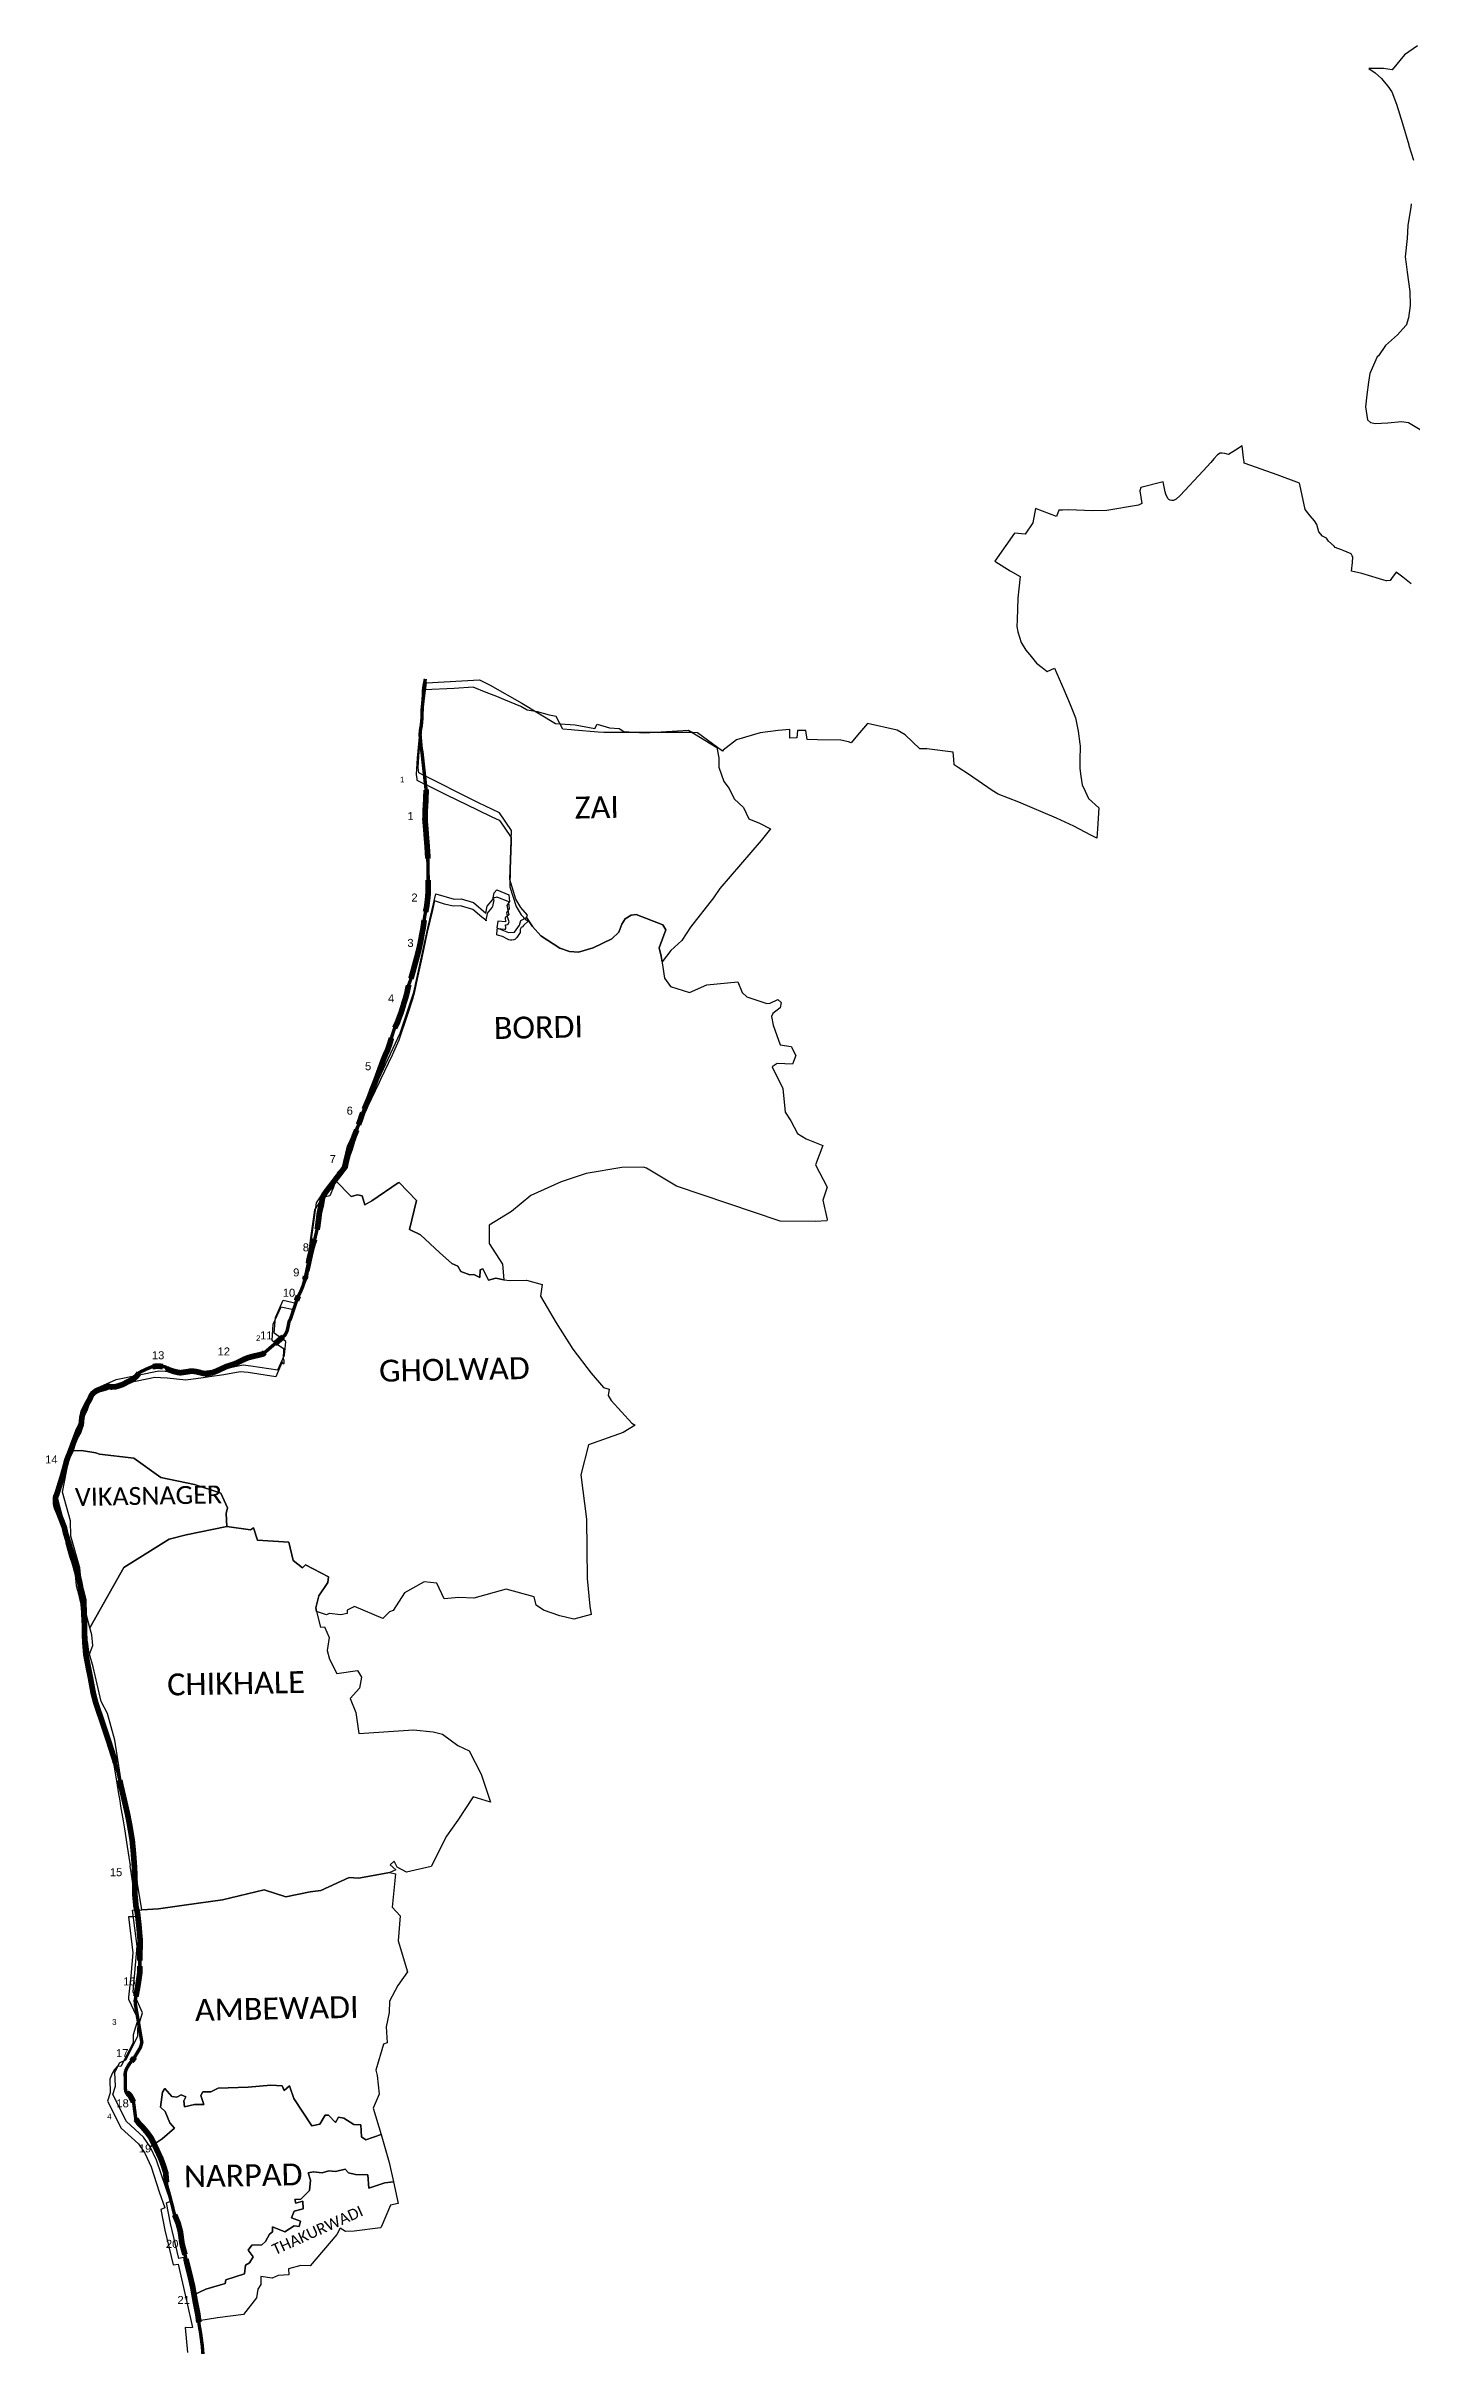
# Model space of a CAD drawing. Header units: metres. Extents: x 0 to 561379, y 0 to 4092696.
# Drawn here: x 260190 to 272141, y 2213473 to 2233589 of the extents above; entities that cross this region are included whole.
import ezdxf

# ---------------------------------------------------------------- set-up
doc = ezdxf.new("R2010")
doc.units = ezdxf.units.M
for name, color, linetype in [('COASTLINE', 5, 'Continuous'), ('DISTRICT BOUNDRY', 86, 'Continuous'), ('NATURALLY PROTECTED', 3, 'Continuous'), ('UNPROTECTED DUE TO CREEK', 150, 'Continuous'), ('VILLAGE BOUNDRY', 32, 'Continuous'), ('VILLAGE NAME', 250, 'Continuous')]:
    doc.layers.add(name, color=color, linetype=linetype)
doc.styles.get("Standard").update_dxf_attribs({"font": 'arial.ttf'})

msp = doc.modelspace()

# ---------------------------------------------------------------- linework, layer by layer
at = {"layer": 'COASTLINE', "const_width": 30, "flags": 128}
msp.add_lwpolyline([(263511, 2228051), (263506, 2228021), (263499, 2227989), (263496, 2227965), (263493, 2227931), (263493, 2227909), (263492, 2227881), (263489, 2227847), (263487, 2227826), (263484, 2227802), (263483, 2227773), (263482, 2227736), (263481, 2227699), (263477, 2227658), (263474, 2227634), (263470, 2227615), (263467, 2227594), (263465, 2227562), (263470, 2227500), (263473, 2227465), (263475, 2227447), (263479, 2227421), (263481, 2227416), (263519, 2227067), (263515, 2227018), (263514, 2226966), (263510, 2226905), (263508, 2226818), (263515, 2226739), (263520, 2226671), (263526, 2226598), (263531, 2226523), (263534, 2226429), (263535, 2226356), (263537, 2226239), (263534, 2226151), (263523, 2226059), (263505, 2225971), (263491, 2225867), (263481, 2225818), (263470, 2225755), (263457, 2225695), (263445, 2225646), (263429, 2225588), (263407, 2225506), (263380, 2225413), (263365, 2225372), (263358, 2225342), (263352, 2225312), (263346, 2225288), (263339, 2225261), (263324, 2225217), (263316, 2225185), (263310, 2225167), (263298, 2225130), (263286, 2225098), (263270, 2225055), (263264, 2225038), (263241, 2224993), (263229, 2224958), (263214, 2224909), (263200, 2224860), (263182, 2224807), (263162, 2224765), (263139, 2224707), (263114, 2224639), (263091, 2224575), (263068, 2224513), (263046, 2224460), (263021, 2224390), (262991, 2224320), (262972, 2224276), (262955, 2224234), (262943, 2224197), (262926, 2224151), (262911, 2224106), (262888, 2224049), (262873, 2224006), (262853, 2223938), (262831, 2223879), (262818, 2223825), (262809, 2223782), (262641, 2223563), (262624, 2223538), (262613, 2223517), (262611, 2223511), (262610, 2223504), (262599, 2223441), (262589, 2223403), (262583, 2223375), (262580, 2223351), (262577, 2223324), (262567, 2223249), (262563, 2223234), (262543, 2223148), (262539, 2223136), (262526, 2223100), (262523, 2223085), (262518, 2223071), (262510, 2223038), (262502, 2223006), (262494, 2222973), (262486, 2222931), (262477, 2222892), (262457, 2222798), (262439, 2222737), (262421, 2222694), (262394, 2222639), (262385, 2222617), (262373, 2222577), (262354, 2222522), (262344, 2222490), (262335, 2222464), (262329, 2222448), (262319, 2222431), (262317, 2222423), (262309, 2222381), (262301, 2222347), (262285, 2222314), (262282, 2222309), (262091, 2222145), (262050, 2222134), (262013, 2222126), (261963, 2222113), (261928, 2222099), (261858, 2222065), (261840, 2222057), (261813, 2222048), (261768, 2222034), (261723, 2222013), (261682, 2221994), (261646, 2221981), (261592, 2221971), (261569, 2221974), (261544, 2221980), (261518, 2221987), (261498, 2221991), (261472, 2221994), (261453, 2221993), (261424, 2221988), (261401, 2221985), (261368, 2221980), (261348, 2221982), (261304, 2221993), (261265, 2222006), (261245, 2222017), (261242, 2222021), (261241, 2222026), (261236, 2222030), (261230, 2222032), (261195, 2222036), (261164, 2222037), (261124, 2222035), (261069, 2222012), (261040, 2221998), (261028, 2221994), (261020, 2221989), (261006, 2221980), (261005, 2221978), (260981, 2221947), (260946, 2221920), (260898, 2221897), (260864, 2221878), (260818, 2221863), (260797, 2221857), (260794, 2221857), (260782, 2221856), (260770, 2221856), (260762, 2221855), (260755, 2221856), (260747, 2221859), (260738, 2221859), (260730, 2221855), (260713, 2221848), (260692, 2221842), (260657, 2221833), (260640, 2221826), (260619, 2221814), (260600, 2221799), (260588, 2221783), (260572, 2221747), (260551, 2221711), (260515, 2221637), (260504, 2221589), (260498, 2221525), (260477, 2221463), (260453, 2221422), (260427, 2221359), (260411, 2221304), (260385, 2221251), (260371, 2221212), (260355, 2221151), (260331, 2221066), (260285, 2220918), (260275, 2220896), (260272, 2220866), (260272, 2220842), (260277, 2220816), (260283, 2220795), (260299, 2220759), (260350, 2220628), (260362, 2220574), (260384, 2220505), (260408, 2220426), (260437, 2220330), (260461, 2220246), (260484, 2220151), (260494, 2220096), (260508, 2220023), (260514, 2219973), (260525, 2219842), (260528, 2219749), (260528, 2219693), (260529, 2219631), (260539, 2219513), (260562, 2219394), (260580, 2219305), (260604, 2219174), (260627, 2219087), (260678, 2218938), (260707, 2218850), (260746, 2218733), (260792, 2218589), (260823, 2218473), (260848, 2218358), (260876, 2218239), (260905, 2218112), (260922, 2218024), (260945, 2217887), (260955, 2217783), (260965, 2217649), (260969, 2217533), (260968, 2217413), (260978, 2217309), (260991, 2217253), (261003, 2217145), (261015, 2217006), (261011, 2216875), (261012, 2216737), (260995, 2216619), (260970, 2216485), (260973, 2216450), (261029, 2216123), (261024, 2216101), (261016, 2216075), (260996, 2216042), (260963, 2215987), (260927, 2215941), (260919, 2215931), (260905, 2215908), (260892, 2215884), (260887, 2215868), (260883, 2215848), (260884, 2215796), (260884, 2215724), (260888, 2215693), (260892, 2215684), (260895, 2215677), (260901, 2215675), (260909, 2215672), (260916, 2215667), (260929, 2215651), (260950, 2215611), (260957, 2215593), (260976, 2215449), (260988, 2215434), (261002, 2215414), (261029, 2215387), (261072, 2215337), (261108, 2215288), (261144, 2215216), (261197, 2215101), (261220, 2215038), (261238, 2214980), (261246, 2214885), (261247, 2214875), (261250, 2214859), (261261, 2214823), (261273, 2214779), (261285, 2214732), (261296, 2214692), (261308, 2214640), (261316, 2214613), (261347, 2214538), (261367, 2214463), (261380, 2214365), (261390, 2214323), (261407, 2214263), (261411, 2214244), (261415, 2214225), (261472, 2213994), (261496, 2213857), (261519, 2213742), (261531, 2213647), (261544, 2213573), (261559, 2213460), (261566, 2213363)], dxfattribs=at)
at = {"layer": 'DISTRICT BOUNDRY'}
for points in [[(272197, 2233589, 0), (272085, 2233512, 0), (271975, 2233380, 0), (271901, 2233393, 0), (271771, 2233393, 0), (271827, 2233353, 0), (271881, 2233303, 0), (271905, 2233275, 0), (271938, 2233236, 0), (271974, 2233187, 0), (272014, 2233079, 0), (272067, 2232912, 0), (272121, 2232725, 0), (272123, 2232719, 0), (272161, 2232590, 0)], [(272142, 2232208, 0), (272138, 2232177, 0), (272116, 2232038, 0), (272114, 2232019, 0), (272106, 2231905, 0), (272090, 2231745, 0), (272098, 2231681, 0), (272106, 2231611, 0), (272119, 2231524, 0), (272131, 2231442, 0), (272132, 2231317, 0), (272118, 2231210, 0), (272097, 2231143, 0), (272096, 2231142, 0), (272021, 2231061, 0), (271917, 2230968, 0), (271856, 2230879, 0), (271843, 2230869, 0), (271779, 2230724, 0), (271769, 2230647, 0), (271755, 2230537, 0), (271742, 2230431, 0), (271760, 2230319, 0), (271785, 2230295, 0), (271786, 2230294, 0), (271788, 2230294, 0), (271827, 2230286, 0), (271937, 2230292, 0), (272058, 2230302, 0), (272118, 2230294, 0), (272222, 2230232, 0)], [(272141, 2228882, 0), (272068, 2228940, 0), (272011, 2228985, 0), (271970, 2228930, 0), (271957, 2228912, 0), (271929, 2228908, 0), (271922, 2228910, 0), (271711, 2228973, 0), (271621, 2228993, 0), (271627, 2229070, 0), (271631, 2229119, 0), (271625, 2229129, 0), (271617, 2229144, 0), (271547, 2229175, 0), (271533, 2229181, 0), (271478, 2229202, 0), (271467, 2229213, 0), (271419, 2229257, 0), (271400, 2229281, 0), (271365, 2229300, 0), (271335, 2229339, 0), (271317, 2229403, 0), (271295, 2229434, 0), (271258, 2229479, 0), (271214, 2229533, 0), (271166, 2229753, 0), (271164, 2229763, 0), (270969, 2229838, 0), (270690, 2229935, 0), (270681, 2229938, 0), (270680, 2229951, 0), (270675, 2229985, 0), (270662, 2230089, 0), (270605, 2230051, 0), (270542, 2230015, 0), (270512, 2230023, 0), (270488, 2230025, 0), (270470, 2230025, 0), (270447, 2230011, 0), (270415, 2229976, 0), (270387, 2229945, 0), (270321, 2229873, 0), (270120, 2229656, 0), (270084, 2229625, 0), (270061, 2229613, 0), (270049, 2229611, 0), (270048, 2229611, 0), (270031, 2229614, 0), (270021, 2229620, 0), (270012, 2229630, 0), (269993, 2229667, 0), (269989, 2229688, 0), (269970, 2229775, 0), (269776, 2229725, 0), (269766, 2229696, 0), (269783, 2229585, 0), (269754, 2229570, 0), (269477, 2229524, 0), (269351, 2229522, 0), (269143, 2229529, 0), (269088, 2229528, 0), (269058, 2229528, 0), (269037, 2229472, 0), (268853, 2229543, 0), (268829, 2229418, 0), (268762, 2229318, 0), (268668, 2229325, 0), (268497, 2229082, 0), (268506, 2229076, 0), (268632, 2228996, 0), (268720, 2228948, 0), (268708, 2228839, 0), (268699, 2228757, 0), (268692, 2228567, 0), (268689, 2228510, 0), (268697, 2228462, 0), (268714, 2228415, 0), (268729, 2228370, 0), (268767, 2228303, 0), (268804, 2228262, 0), (268863, 2228188, 0), (268912, 2228151, 0), (268955, 2228115, 0), (269020, 2228144, 0), (269102, 2227959, 0), (269156, 2227827, 0), (269204, 2227710, 0), (269226, 2227595, 0), (269241, 2227484, 0), (269243, 2227465, 0), (269242, 2227336, 0), (269242, 2227267, 0), (269249, 2227199, 0), (269263, 2227124, 0), (269288, 2227070, 0), (269317, 2227004, 0), (269408, 2226923, 0), (269395, 2226738, 0), (269389, 2226658, 0), (269338, 2226685, 0), (269190, 2226761, 0), (269037, 2226833, 0), (268707, 2226971, 0), (268527, 2227043, 0), (268474, 2227074, 0), (268267, 2227217, 0), (268177, 2227276, 0), (268142, 2227299, 0), (268137, 2227346, 0), (268131, 2227411, 0), (267902, 2227438, 0), (267840, 2227439, 0), (267712, 2227563, 0), (267641, 2227603, 0), (267383, 2227660, 0), (267295, 2227558, 0), (267295, 2227558, 0), (267240, 2227493, 0), (267216, 2227499, 0), (267150, 2227515, 0), (266943, 2227517, 0), (266853, 2227521, 0), (266843, 2227599, 0), (266769, 2227600, 0), (266764, 2227536, 0), (266703, 2227533, 0), (266702, 2227608, 0), (266600, 2227600, 0), (266443, 2227579, 0), (266235, 2227517, 0), (266119, 2227428, 0), (266113, 2227420, 0), (265893, 2227578, 0), (265852, 2227582, 0), (265430, 2227582, 0), (265076, 2227581, 0), (265074, 2227581, 0), (265024, 2227585, 0), (264817, 2227602, 0), (264788, 2227605, 0), (264716, 2227610, 0), (264657, 2227723, 0), (264599, 2227733, 0), (264494, 2227764, 0), (264402, 2227777, 0), (264346, 2227809, 0), (264199, 2227871, 0), (264138, 2227896, 0), (264045, 2227933, 0), (263929, 2227978, 0), (263763, 2227968, 0), (263503, 2227955, 0), (263474, 2227731, 0), (263439, 2227358, 0), (263431, 2227215, 0), (263436, 2227176, 0), (263437, 2227166, 0), (263581, 2227094, 0), (263695, 2227038, 0), (263968, 2226904, 0), (264094, 2226845, 0), (264157, 2226816, 0), (264168, 2226801, 0), (264250, 2226681, 0), (264263, 2226662, 0), (264262, 2226631, 0), (264253, 2226383, 0), (264250, 2226232, 0), (264306, 2226060, 0), (264350, 2225988, 0), (264390, 2225944, 0), (264404, 2225936, 0), (264408, 2225928, 0), (264377, 2225898, 0), (264371, 2225893, 0), (264361, 2225883, 0), (264350, 2225875, 0), (264342, 2225857, 0), (264340, 2225833, 0), (264313, 2225789, 0), (264307, 2225782, 0), (264301, 2225777, 0), (264296, 2225772, 0), (264287, 2225769, 0), (264269, 2225765, 0), (264258, 2225766, 0), (264241, 2225769, 0), (264229, 2225774, 0), (264187, 2225796, 0), (264144, 2225809, 0), (264137, 2225811, 0), (264138, 2225820, 0), (264139, 2225846, 0), (264139, 2225862, 0), (264146, 2225868, 0), (264205, 2225861, 0), (264214, 2225862, 0), (264215, 2225868, 0), (264216, 2225880, 0), (264213, 2225893, 0), (264213, 2225898, 0), (264223, 2225899, 0), (264229, 2225901, 0), (264235, 2225906, 0), (264244, 2225925, 0), (264229, 2225968, 0), (264229, 2225981, 0), (264228, 2225986, 0), (264228, 2225992, 0), (264226, 2226004, 0), (264234, 2226019, 0), (264239, 2226027, 0), (264248, 2226040, 0), (264243, 2226092, 0), (264243, 2226099, 0), (264237, 2226103, 0), (264147, 2226138, 0), (264135, 2226142, 0), (264127, 2226139, 0), (264114, 2226134, 0), (264103, 2226128, 0), (264111, 2226118, 0), (264100, 2226059, 0), (264095, 2226053, 0), (264051, 2226000, 0), (264049, 2225981, 0), (264042, 2225943, 0), (264046, 2225937, 0), (264042, 2225935, 0), (264040, 2225939, 0), (264005, 2225967, 0), (263928, 2226034, 0), (263819, 2226065, 0), (263756, 2226063, 0), (263679, 2226080, 0), (263592, 2226108, 0), (263573, 2226027, 0), (263528, 2225834, 0), (263480, 2225609, 0), (263440, 2225427, 0), (263412, 2225302, 0), (263400, 2225249, 0), (263356, 2225116, 0), (263280, 2224889, 0), (263220, 2224760, 0), (263118, 2224545, 0), (263106, 2224521, 0), (263006, 2224308, 0), (262945, 2224171, 0), (262816, 2223901, 0), (262767, 2223706, 0), (262730, 2223673, 0), (262706, 2223604, 0), (262676, 2223527, 0), (262611, 2223512, 0), (262602, 2223498, 0), (262540, 2223406, 0), (262510, 2223181, 0), (262487, 2223021, 0), (262499, 2222945, 0), (262505, 2222942, 0), (262482, 2222847, 0), (262478, 2222822, 0), (262452, 2222755, 0), (262360, 2222530, 0), (262246, 2222553, 0), (262177, 2222402, 0), (262166, 2222266, 0), (262175, 2222260, 0), (262205, 2222237, 0), (262270, 2222193, 0), (262266, 2222100, 0), (262273, 2222089, 0), (262273, 2222073, 0), (262271, 2222065, 0), (262267, 2222056, 0), (262259, 2222075, 0), (262201, 2221944, 0), (261959, 2221981, 0), (261890, 2221987, 0), (261746, 2221961, 0), (261622, 2221945, 0), (261565, 2221935, 0), (261415, 2221915, 0), (261250, 2221933, 0), (261192, 2221936, 0), (261142, 2221937, 0), (260819, 2221871, 0), (260762, 2221861, 0), (260572, 2221776, 0), (260506, 2221591, 0), (260454, 2221486, 0), (260360, 2221238, 0), (260341, 2221138, 0), (260322, 2221044, 0), (260300, 2220930, 0), (260290, 2220876, 0), (260317, 2220779, 0), (260349, 2220658, 0), (260358, 2220630, 0), (260360, 2220625, 0), (260363, 2220493, 0), (260381, 2220427, 0), (260400, 2220365, 0), (260415, 2220316, 0), (260427, 2220275, 0), (260445, 2220213, 0), (260453, 2220118, 0), (260465, 2220074, 0), (260483, 2220005, 0), (260500, 2219937, 0), (260501, 2219888, 0), (260503, 2219799, 0), (260525, 2219718, 0), (260551, 2219627, 0), (260558, 2219560, 0), (260562, 2219535, 0), (260531, 2219461, 0), (260548, 2219405, 0), (260562, 2219356, 0), (260564, 2219348, 0), (260563, 2219348, 0), (260592, 2219231, 0), (260623, 2219101, 0), (260636, 2219043, 0), (260663, 2218991, 0), (260691, 2218940, 0), (260716, 2218857, 0), (260736, 2218788, 0), (260759, 2218710, 0), (260756, 2218707, 0), (260776, 2218593, 0), (260787, 2218531, 0), (260798, 2218459, 0), (260810, 2218391, 0), (260821, 2218313, 0), (260835, 2218234, 0), (260842, 2218188, 0), (260865, 2218059, 0), (260876, 2217990, 0), (260883, 2217950, 0), (260896, 2217872, 0), (260916, 2217741, 0), (260928, 2217669, 0), (260925, 2217663, 0), (260930, 2217629, 0), (260951, 2217494, 0), (260972, 2217361, 0), (260989, 2217257, 0), (260994, 2217223, 0), (260976, 2217222, 0), (260958, 2217220, 0), (260937, 2217219, 0), (260922, 2217218, 0), (260913, 2217218, 0), (260951, 2216905, 0), (260932, 2216700, 0), (260913, 2216515, 0), (260912, 2216505, 0), (260913, 2216499, 0), (260978, 2216355, 0), (260985, 2216338, 0), (260994, 2216320, 0), (260953, 2216187, 0), (260952, 2216117, 0), (260845, 2215909, 0), (260817, 2215914, 0), (260789, 2215883, 0), (260768, 2215848, 0), (260748, 2215799, 0), (260751, 2215680, 0), (260728, 2215606, 0), (260847, 2215371, 0), (260999, 2215233, 0), (261054, 2215150, 0), (261057, 2215145, 0), (261110, 2215033, 0), (261182, 2214814, 0), (261230, 2214673, 0), (261194, 2214660, 0), (261229, 2214478, 0), (261302, 2214173, 0), (261346, 2214180, 0), (261422, 2213847, 0), (261474, 2213625, 0), (261458, 2213623, 0), (261408, 2213625, 0), (261428, 2213407, 0)]]:
    msp.add_polyline3d(points, dxfattribs=at)
at = {"layer": 'NATURALLY PROTECTED', "const_width": 50, "flags": 128}
for points in [[(263517, 2227082), (263519, 2227067), (263515, 2227018), (263514, 2226966), (263510, 2226905), (263508, 2226818), (263515, 2226739), (263520, 2226671), (263526, 2226598), (263531, 2226523), (263533, 2226478)], [(263536, 2226291), (263537, 2226239), (263534, 2226151), (263523, 2226059), (263513, 2226012)], [(263501, 2225941), (263491, 2225867), (263481, 2225818), (263470, 2225755), (263457, 2225695), (263445, 2225646), (263429, 2225588), (263407, 2225506), (263385, 2225428)], [(263365, 2225373), (263365, 2225372), (263358, 2225342), (263352, 2225312), (263346, 2225288), (263339, 2225261), (263324, 2225217), (263316, 2225185), (263310, 2225167), (263298, 2225130), (263286, 2225098), (263270, 2225055), (263264, 2225038), (263242, 2224996)], [(263214, 2224909), (263200, 2224860), (263182, 2224807), (263162, 2224765), (263139, 2224707), (263114, 2224639), (263091, 2224575), (263068, 2224513), (263046, 2224460), (263021, 2224390), (262991, 2224320), (262976, 2224284)], [(262963, 2224254), (262955, 2224234), (262943, 2224197), (262926, 2224151), (262926, 2224151)], [(262721, 2223667), (262725, 2223673), (262758, 2223715), (262809, 2223782), (262818, 2223825), (262831, 2223879), (262853, 2223938), (262873, 2224006), (262888, 2224049), (262911, 2224106)], [(262563, 2223234), (262567, 2223249), (262577, 2223324), (262580, 2223351), (262583, 2223375), (262589, 2223403), (262599, 2223441), (262610, 2223504), (262611, 2223511), (262613, 2223517), (262624, 2223538), (262641, 2223563), (262721, 2223667)], [(262543, 2223148), (262539, 2223136), (262526, 2223100), (262523, 2223085), (262518, 2223071), (262510, 2223038), (262502, 2223006), (262494, 2222973), (262486, 2222931), (262485, 2222929)], [(262463, 2222824), (262457, 2222798), (262457, 2222797)], [(262400, 2222652), (262394, 2222639), (262385, 2222617), (262383, 2222611)], [(262266, 2222295), (262194, 2222233)], [(261215, 2222033), (261195, 2222036), (261164, 2222037), (261124, 2222035)], [(262106, 2222158), (262091, 2222145), (262050, 2222134), (262013, 2222126), (261963, 2222113), (261928, 2222099), (261858, 2222065), (261840, 2222057), (261813, 2222048), (261768, 2222034), (261723, 2222013), (261682, 2221994), (261646, 2221981), (261592, 2221971), (261569, 2221974), (261544, 2221980), (261518, 2221987), (261498, 2221991), (261472, 2221994), (261453, 2221993), (261424, 2221988), (261401, 2221985), (261368, 2221980), (261348, 2221982), (261304, 2221993), (261265, 2222006), (261245, 2222017)], [(261004, 2221976), (260981, 2221947), (260946, 2221920), (260898, 2221897), (260864, 2221878), (260818, 2221863), (260797, 2221857), (260794, 2221857), (260782, 2221856), (260770, 2221856), (260762, 2221855), (260755, 2221856), (260747, 2221859), (260738, 2221859), (260730, 2221855), (260713, 2221848), (260692, 2221842), (260657, 2221833), (260640, 2221826), (260619, 2221814), (260600, 2221799), (260588, 2221783), (260572, 2221747), (260551, 2221711), (260515, 2221637), (260504, 2221589), (260498, 2221525), (260477, 2221463), (260453, 2221422), (260427, 2221359), (260411, 2221304), (260408, 2221297), (260385, 2221251), (260371, 2221212), (260355, 2221151), (260331, 2221066), (260285, 2220918), (260275, 2220896), (260272, 2220866), (260272, 2220842), (260277, 2220816), (260283, 2220795), (260299, 2220759), (260350, 2220628), (260362, 2220574), (260384, 2220505), (260408, 2220426), (260437, 2220330), (260461, 2220246), (260484, 2220151), (260494, 2220096), (260508, 2220023), (260514, 2219973), (260525, 2219842), (260528, 2219749), (260528, 2219693), (260529, 2219631), (260539, 2219513), (260562, 2219394), (260580, 2219305), (260604, 2219174), (260627, 2219087), (260678, 2218938), (260707, 2218850), (260746, 2218733), (260792, 2218589), (260798, 2218564)], [(260836, 2218415), (260848, 2218358), (260876, 2218239), (260905, 2218112), (260922, 2218024), (260945, 2217887), (260955, 2217783), (260965, 2217649), (260969, 2217533), (260968, 2217413), (260978, 2217309), (260991, 2217253), (261003, 2217145), (261015, 2217006), (261011, 2216875), (261011, 2216836)], [(261011, 2216790), (261012, 2216737), (260995, 2216619), (260977, 2216522)], [(260964, 2215989), (260963, 2215987), (260938, 2215955)], [(260899, 2215676), (260904, 2215674), (260909, 2215672), (260916, 2215667), (260929, 2215651), (260950, 2215611), (260955, 2215598)], [(260976, 2215449), (260988, 2215434), (261002, 2215414), (261029, 2215387), (261072, 2215337), (261108, 2215288), (261144, 2215216), (261197, 2215101), (261220, 2215038), (261238, 2214980), (261245, 2214897)], [(261316, 2214613), (261347, 2214538), (261367, 2214463), (261380, 2214365), (261390, 2214323), (261407, 2214263)], [(261415, 2214225), (261472, 2213994), (261496, 2213857), (261519, 2213742), (261528, 2213671)]]:
    msp.add_lwpolyline(points, dxfattribs=at)
at = {"layer": 'VILLAGE BOUNDRY'}
for points in [[(266532, 2226738, 0), (266452, 2226637, 0), (266090, 2226218, 0), (266033, 2226134, 0), (265832, 2225880, 0), (265758, 2225763, 0), (265661, 2225674, 0), (265584, 2225575, 0), (265575, 2225625, 0), (265558, 2225698, 0), (265616, 2225854, 0), (265590, 2225900, 0), (265357, 2225989, 0), (265313, 2225985, 0), (265262, 2225952, 0), (265231, 2225905, 0), (265206, 2225835, 0), (265145, 2225776, 0), (264981, 2225699, 0), (264853, 2225659, 0), (264774, 2225667, 0), (264689, 2225695, 0), (264521, 2225803, 0), (264450, 2225886, 0), (264397, 2225963, 0), (264406, 2225983, 0), (264346, 2226051, 0), (264303, 2226123, 0), (264250, 2226295, 0), (264264, 2226725, 0), (264161, 2226879, 0), (263976, 2226966, 0), (263454, 2227228, 0), (263449, 2227277, 0), (263457, 2227419, 0), (263493, 2227792, 0), (263522, 2228016, 0), (263985, 2228042, 0), (264080, 2227996, 0), (264356, 2227839, 0), (264652, 2227662, 0), (264824, 2227649, 0), (264995, 2227618, 0), (265016, 2227656, 0), (265122, 2227622, 0), (265207, 2227616, 0), (265250, 2227590, 0), (265431, 2227579, 0), (265816, 2227602, 0), (266063, 2227452, 0), (266082, 2227361, 0), (266081, 2227280, 0), (266124, 2227153, 0), (266172, 2227092, 0), (266214, 2227003, 0), (266298, 2226927, 0), (266342, 2226827, 0), (266437, 2226789, 0)], [(266532, 2226738, 0), (266452, 2226637, 0), (266090, 2226218, 0), (266033, 2226134, 0), (265832, 2225880, 0), (265758, 2225763, 0), (265661, 2225674, 0), (265584, 2225575, 0), (265575, 2225625, 0), (265558, 2225698, 0), (265616, 2225854, 0), (265590, 2225900, 0), (265357, 2225989, 0), (265313, 2225985, 0), (265262, 2225952, 0), (265231, 2225905, 0), (265206, 2225835, 0), (265145, 2225776, 0), (264981, 2225699, 0), (264853, 2225659, 0), (264774, 2225667, 0), (264689, 2225695, 0), (264521, 2225803, 0), (264450, 2225886, 0), (264397, 2225963, 0), (264406, 2225983, 0), (264346, 2226051, 0), (264303, 2226123, 0), (264250, 2226295, 0), (264264, 2226725, 0), (264161, 2226879, 0), (263976, 2226966, 0), (263454, 2227228, 0), (263449, 2227277, 0), (263457, 2227419, 0), (263493, 2227792, 0), (263522, 2228016, 0), (263985, 2228042, 0), (264080, 2227996, 0), (264356, 2227839, 0), (264652, 2227662, 0), (264824, 2227649, 0), (264995, 2227618, 0), (265016, 2227656, 0), (265122, 2227622, 0), (265207, 2227616, 0), (265250, 2227590, 0), (265431, 2227579, 0), (265816, 2227602, 0), (266063, 2227452, 0), (266082, 2227361, 0), (266081, 2227280, 0), (266124, 2227153, 0), (266172, 2227092, 0), (266214, 2227003, 0), (266298, 2226927, 0), (266342, 2226827, 0), (266437, 2226789, 0)], [(267030, 2223320, 0), (267025, 2223309, 0), (266924, 2223304, 0), (266618, 2223306, 0), (265709, 2223612, 0), (265446, 2223769, 0), (265422, 2223780, 0), (265230, 2223776, 0), (264918, 2223724, 0), (264701, 2223651, 0), (264436, 2223531, 0), (264266, 2223390, 0), (264071, 2223272, 0), (264069, 2223111, 0), (264186, 2222930, 0), (264199, 2222794, 0), (264128, 2222808, 0), (264064, 2222791, 0), (264013, 2222888, 0), (263992, 2222879, 0), (263987, 2222814, 0), (263935, 2222839, 0), (263902, 2222837, 0), (263822, 2222867, 0), (263795, 2222912, 0), (263744, 2222937, 0), (263635, 2223032, 0), (263469, 2223187, 0), (263373, 2223232, 0), (263433, 2223486, 0), (263283, 2223646, 0), (263272, 2223642, 0), (263044, 2223483, 0), (262980, 2223450, 0), (262957, 2223529, 0), (262917, 2223537, 0), (262863, 2223522, 0), (262723, 2223666, 0), (262746, 2223734, 0), (262783, 2223768, 0), (262831, 2223962, 0), (262959, 2224233, 0), (263020, 2224370, 0), (263291, 2224951, 0), (263411, 2225311, 0), (263539, 2225896, 0), (263603, 2226170, 0), (263763, 2226125, 0), (263826, 2226127, 0), (263933, 2226096, 0), (264042, 2226002, 0), (264053, 2226062, 0), (264102, 2226122, 0), (264113, 2226180, 0), (264136, 2226204, 0), (264242, 2226162, 0), (264247, 2226103, 0), (264225, 2226067, 0), (264242, 2225988, 0), (264211, 2225961, 0), (264212, 2225925, 0), (264146, 2225930, 0), (264137, 2225874, 0), (264238, 2225832, 0), (264292, 2225835, 0), (264335, 2225896, 0), (264346, 2225938, 0), (264397, 2225963, 0), (264450, 2225886, 0), (264521, 2225803, 0), (264689, 2225695, 0), (264774, 2225667, 0), (264853, 2225659, 0), (264981, 2225699, 0), (265145, 2225776, 0), (265206, 2225835, 0), (265231, 2225905, 0), (265262, 2225952, 0), (265313, 2225985, 0), (265357, 2225989, 0), (265590, 2225900, 0), (265616, 2225854, 0), (265558, 2225698, 0), (265575, 2225625, 0), (265605, 2225433, 0), (265657, 2225361, 0), (265823, 2225308, 0), (265975, 2225374, 0), (266247, 2225399, 0), (266284, 2225308, 0), (266325, 2225268, 0), (266500, 2225210, 0), (266530, 2225213, 0), (266598, 2225247, 0), (266625, 2225221, 0), (266617, 2225174, 0), (266553, 2225123, 0), (266542, 2225096, 0), (266556, 2225022, 0), (266619, 2224848, 0), (266715, 2224835, 0), (266754, 2224757, 0), (266727, 2224681, 0), (266591, 2224685, 0), (266547, 2224657, 0), (266640, 2224466, 0), (266660, 2224260, 0), (266712, 2224185, 0), (266769, 2224074, 0), (266845, 2224027, 0), (266990, 2223969, 0), (266926, 2223800, 0), (267028, 2223605, 0), (266990, 2223490, 0)], [(267030, 2223320, 0), (267025, 2223309, 0), (266924, 2223304, 0), (266618, 2223306, 0), (265709, 2223612, 0), (265446, 2223769, 0), (265422, 2223780, 0), (265230, 2223776, 0), (264918, 2223724, 0), (264701, 2223651, 0), (264436, 2223531, 0), (264266, 2223390, 0), (264071, 2223272, 0), (264069, 2223111, 0), (264186, 2222930, 0), (264199, 2222794, 0), (264128, 2222808, 0), (264064, 2222791, 0), (264013, 2222888, 0), (263992, 2222879, 0), (263987, 2222814, 0), (263935, 2222839, 0), (263902, 2222837, 0), (263822, 2222867, 0), (263795, 2222912, 0), (263744, 2222937, 0), (263635, 2223032, 0), (263469, 2223187, 0), (263373, 2223232, 0), (263433, 2223486, 0), (263283, 2223646, 0), (263272, 2223642, 0), (263044, 2223483, 0), (262980, 2223450, 0), (262957, 2223529, 0), (262917, 2223537, 0), (262863, 2223522, 0), (262723, 2223666, 0), (262746, 2223734, 0), (262783, 2223768, 0), (262831, 2223962, 0), (262959, 2224233, 0), (263020, 2224370, 0), (263291, 2224951, 0), (263411, 2225311, 0), (263539, 2225896, 0), (263603, 2226170, 0), (263763, 2226125, 0), (263826, 2226127, 0), (263933, 2226096, 0), (264042, 2226002, 0), (264053, 2226062, 0), (264102, 2226122, 0), (264113, 2226180, 0), (264136, 2226204, 0), (264242, 2226162, 0), (264247, 2226103, 0), (264225, 2226067, 0), (264242, 2225988, 0), (264211, 2225961, 0), (264212, 2225925, 0), (264146, 2225930, 0), (264137, 2225874, 0), (264238, 2225832, 0), (264292, 2225835, 0), (264335, 2225896, 0), (264346, 2225938, 0), (264397, 2225963, 0), (264450, 2225886, 0), (264521, 2225803, 0), (264689, 2225695, 0), (264774, 2225667, 0), (264853, 2225659, 0), (264981, 2225699, 0), (265145, 2225776, 0), (265206, 2225835, 0), (265231, 2225905, 0), (265262, 2225952, 0), (265313, 2225985, 0), (265357, 2225989, 0), (265590, 2225900, 0), (265616, 2225854, 0), (265558, 2225698, 0), (265575, 2225625, 0), (265605, 2225433, 0), (265657, 2225361, 0), (265823, 2225308, 0), (265975, 2225374, 0), (266247, 2225399, 0), (266284, 2225308, 0), (266325, 2225268, 0), (266500, 2225210, 0), (266530, 2225213, 0), (266598, 2225247, 0), (266625, 2225221, 0), (266617, 2225174, 0), (266553, 2225123, 0), (266542, 2225096, 0), (266556, 2225022, 0), (266619, 2224848, 0), (266715, 2224835, 0), (266754, 2224757, 0), (266727, 2224681, 0), (266591, 2224685, 0), (266547, 2224657, 0), (266640, 2224466, 0), (266660, 2224260, 0), (266712, 2224185, 0), (266769, 2224074, 0), (266845, 2224027, 0), (266990, 2223969, 0), (266926, 2223800, 0), (267028, 2223605, 0), (266990, 2223490, 0)], [(265348, 2221521, 0), (265243, 2221458, 0), (264939, 2221348, 0), (264873, 2221087, 0), (264922, 2220699, 0), (264927, 2220181, 0), (264950, 2219939, 0), (264963, 2219865, 0), (264810, 2219823, 0), (264688, 2219853, 0), (264545, 2219903, 0), (264482, 2219945, 0), (264464, 2220019, 0), (264219, 2220085, 0), (263937, 2220008, 0), (263804, 2220013, 0), (263675, 2220001, 0), (263611, 2220138, 0), (263501, 2220151, 0), (263328, 2220054, 0), (263229, 2219899, 0), (263198, 2219888, 0), (263138, 2219830, 0), (262890, 2219936, 0), (262827, 2219904, 0), (262827, 2219872, 0), (262770, 2219862, 0), (262669, 2219874, 0), (262645, 2219861, 0), (262557, 2219891, 0), (262552, 2219922, 0), (262579, 2220029, 0), (262657, 2220146, 0), (262662, 2220195, 0), (262462, 2220299, 0), (262437, 2220272, 0), (262355, 2220337, 0), (262317, 2220498, 0), (262043, 2220516, 0), (262006, 2220622, 0), (261980, 2220606, 0), (261772, 2220636, 0), (261767, 2220748, 0), (261780, 2220798, 0), (261722, 2220926, 0), (261490, 2221002, 0), (261194, 2221063, 0), (260960, 2221233, 0), (260657, 2221267, 0), (260627, 2221279, 0), (260501, 2221301, 0), (260405, 2221297, 0), (260498, 2221544, 0), (260550, 2221649, 0), (260615, 2221835, 0), (260803, 2221920, 0), (261178, 2221996, 0), (261285, 2221992, 0), (261447, 2221975, 0), (261773, 2222021, 0), (261915, 2222048, 0), (261983, 2222041, 0), (262220, 2222005, 0), (262278, 2222135, 0), (262289, 2222254, 0), (262187, 2222326, 0), (262198, 2222463, 0), (262267, 2222614, 0), (262379, 2222590, 0), (262496, 2222883, 0), (262522, 2223003, 0), (262505, 2223081, 0), (262558, 2223467, 0), (262628, 2223573, 0), (262692, 2223588, 0), (262723, 2223666, 0), (262863, 2223522, 0), (262917, 2223537, 0), (262957, 2223529, 0), (262980, 2223450, 0), (263044, 2223483, 0), (263272, 2223642, 0), (263283, 2223646, 0), (263433, 2223486, 0), (263373, 2223232, 0), (263469, 2223187, 0), (263635, 2223032, 0), (263744, 2222937, 0), (263795, 2222912, 0), (263822, 2222867, 0), (263902, 2222837, 0), (263935, 2222839, 0), (263987, 2222814, 0), (263992, 2222879, 0), (264013, 2222888, 0), (264064, 2222791, 0), (264128, 2222808, 0), (264199, 2222794, 0), (264254, 2222788, 0), (264396, 2222789, 0), (264535, 2222753, 0), (264519, 2222650, 0), (264656, 2222417, 0), (264803, 2222185, 0), (264964, 2221975, 0), (265071, 2221850, 0), (265120, 2221836, 0), (265112, 2221780, 0), (265137, 2221737, 0), (265319, 2221538, 0)], [(265348, 2221521, 0), (265243, 2221458, 0), (264939, 2221348, 0), (264873, 2221087, 0), (264922, 2220699, 0), (264927, 2220181, 0), (264950, 2219939, 0), (264963, 2219865, 0), (264810, 2219823, 0), (264688, 2219853, 0), (264545, 2219903, 0), (264482, 2219945, 0), (264464, 2220019, 0), (264219, 2220085, 0), (263937, 2220008, 0), (263804, 2220013, 0), (263675, 2220001, 0), (263611, 2220138, 0), (263501, 2220151, 0), (263328, 2220054, 0), (263229, 2219899, 0), (263198, 2219888, 0), (263138, 2219830, 0), (262890, 2219936, 0), (262827, 2219904, 0), (262827, 2219872, 0), (262770, 2219862, 0), (262669, 2219874, 0), (262645, 2219861, 0), (262557, 2219891, 0), (262552, 2219922, 0), (262579, 2220029, 0), (262657, 2220146, 0), (262662, 2220195, 0), (262462, 2220299, 0), (262437, 2220272, 0), (262355, 2220337, 0), (262317, 2220498, 0), (262043, 2220516, 0), (262006, 2220622, 0), (261980, 2220606, 0), (261772, 2220636, 0), (261767, 2220748, 0), (261780, 2220798, 0), (261722, 2220926, 0), (261490, 2221002, 0), (261194, 2221063, 0), (260960, 2221233, 0), (260657, 2221267, 0), (260627, 2221279, 0), (260501, 2221301, 0), (260405, 2221297, 0), (260498, 2221544, 0), (260550, 2221649, 0), (260615, 2221835, 0), (260803, 2221920, 0), (261178, 2221996, 0), (261285, 2221992, 0), (261447, 2221975, 0), (261773, 2222021, 0), (261915, 2222048, 0), (261983, 2222041, 0), (262220, 2222005, 0), (262278, 2222135, 0), (262289, 2222254, 0), (262187, 2222326, 0), (262198, 2222463, 0), (262267, 2222614, 0), (262379, 2222590, 0), (262496, 2222883, 0), (262522, 2223003, 0), (262505, 2223081, 0), (262558, 2223467, 0), (262628, 2223573, 0), (262692, 2223588, 0), (262723, 2223666, 0), (262863, 2223522, 0), (262917, 2223537, 0), (262957, 2223529, 0), (262980, 2223450, 0), (263044, 2223483, 0), (263272, 2223642, 0), (263283, 2223646, 0), (263433, 2223486, 0), (263373, 2223232, 0), (263469, 2223187, 0), (263635, 2223032, 0), (263744, 2222937, 0), (263795, 2222912, 0), (263822, 2222867, 0), (263902, 2222837, 0), (263935, 2222839, 0), (263987, 2222814, 0), (263992, 2222879, 0), (264013, 2222888, 0), (264064, 2222791, 0), (264128, 2222808, 0), (264199, 2222794, 0), (264254, 2222788, 0), (264396, 2222789, 0), (264535, 2222753, 0), (264519, 2222650, 0), (264656, 2222417, 0), (264803, 2222185, 0), (264964, 2221975, 0), (265071, 2221850, 0), (265120, 2221836, 0), (265112, 2221780, 0), (265137, 2221737, 0), (265319, 2221538, 0)], [(261780, 2220798, 0), (261767, 2220748, 0), (261772, 2220636, 0), (261418, 2220562, 0), (261267, 2220523, 0), (260872, 2220277, 0), (260574, 2219747, 0), (260544, 2219858, 0), (260541, 2219995, 0), (260496, 2220177, 0), (260487, 2220272, 0), (260407, 2220551, 0), (260404, 2220684, 0), (260335, 2220935, 0), (260405, 2221297, 0), (260501, 2221301, 0), (260627, 2221279, 0), (260657, 2221267, 0), (260960, 2221233, 0), (261194, 2221063, 0), (261490, 2221002, 0), (261722, 2220926, 0)], [(261780, 2220798, 0), (261767, 2220748, 0), (261772, 2220636, 0), (261418, 2220562, 0), (261267, 2220523, 0), (260872, 2220277, 0), (260574, 2219747, 0), (260544, 2219858, 0), (260541, 2219995, 0), (260496, 2220177, 0), (260487, 2220272, 0), (260407, 2220551, 0), (260404, 2220684, 0), (260335, 2220935, 0), (260405, 2221297, 0), (260501, 2221301, 0), (260627, 2221279, 0), (260657, 2221267, 0), (260960, 2221233, 0), (261194, 2221063, 0), (261490, 2221002, 0), (261722, 2220926, 0)], [(262903, 2219006, 0), (262928, 2218822, 0), (263408, 2218855, 0), (263580, 2218838, 0), (263662, 2218817, 0), (263795, 2218718, 0), (263894, 2218673, 0), (264001, 2218467, 0), (264081, 2218223, 0), (263930, 2218268, 0), (263796, 2218064, 0), (263697, 2217924, 0), (263563, 2217661, 0), (263345, 2217610, 0), (263264, 2217654, 0), (263238, 2217705, 0), (263202, 2217673, 0), (263252, 2217632, 0), (263200, 2217608, 0), (262927, 2217559, 0), (262843, 2217564, 0), (262595, 2217451, 0), (262503, 2217438, 0), (262291, 2217394, 0), (262100, 2217455, 0), (261734, 2217369, 0), (261400, 2217320, 0), (261174, 2217290, 0), (261029, 2217282, 0), (260957, 2217723, 0), (260948, 2217801, 0), (260854, 2218372, 0), (260792, 2218766, 0), (260728, 2218999, 0), (260674, 2219102, 0), (260603, 2219407, 0), (260571, 2219519, 0), (260601, 2219594, 0), (260591, 2219686, 0), (260574, 2219747, 0), (260872, 2220277, 0), (261267, 2220523, 0), (261418, 2220562, 0), (261772, 2220636, 0), (261980, 2220606, 0), (262006, 2220622, 0), (262043, 2220516, 0), (262317, 2220498, 0), (262355, 2220337, 0), (262437, 2220272, 0), (262462, 2220299, 0), (262662, 2220195, 0), (262657, 2220146, 0), (262579, 2220029, 0), (262552, 2219922, 0), (262557, 2219891, 0), (262592, 2219754, 0), (262628, 2219758, 0), (262670, 2219663, 0), (262651, 2219550, 0), (262672, 2219475, 0), (262736, 2219349, 0), (262917, 2219376, 0), (262951, 2219315, 0), (262935, 2219221, 0), (262853, 2219131, 0)], [(262903, 2219006, 0), (262928, 2218822, 0), (263408, 2218855, 0), (263580, 2218838, 0), (263662, 2218817, 0), (263795, 2218718, 0), (263894, 2218673, 0), (264001, 2218467, 0), (264081, 2218223, 0), (263930, 2218268, 0), (263796, 2218064, 0), (263697, 2217924, 0), (263563, 2217661, 0), (263345, 2217610, 0), (263264, 2217654, 0), (263238, 2217705, 0), (263202, 2217673, 0), (263252, 2217632, 0), (263200, 2217608, 0), (262927, 2217559, 0), (262843, 2217564, 0), (262595, 2217451, 0), (262503, 2217438, 0), (262291, 2217394, 0), (262100, 2217455, 0), (261734, 2217369, 0), (261400, 2217320, 0), (261174, 2217290, 0), (261029, 2217282, 0), (260957, 2217723, 0), (260948, 2217801, 0), (260854, 2218372, 0), (260792, 2218766, 0), (260728, 2218999, 0), (260674, 2219102, 0), (260603, 2219407, 0), (260571, 2219519, 0), (260601, 2219594, 0), (260591, 2219686, 0), (260574, 2219747, 0), (260872, 2220277, 0), (261267, 2220523, 0), (261418, 2220562, 0), (261772, 2220636, 0), (261980, 2220606, 0), (262006, 2220622, 0), (262043, 2220516, 0), (262317, 2220498, 0), (262355, 2220337, 0), (262437, 2220272, 0), (262462, 2220299, 0), (262662, 2220195, 0), (262657, 2220146, 0), (262579, 2220029, 0), (262552, 2219922, 0), (262557, 2219891, 0), (262592, 2219754, 0), (262628, 2219758, 0), (262670, 2219663, 0), (262651, 2219550, 0), (262672, 2219475, 0), (262736, 2219349, 0), (262917, 2219376, 0), (262951, 2219315, 0), (262935, 2219221, 0), (262853, 2219131, 0)], [(263356, 2216738, 0), (263270, 2216618, 0), (263198, 2216482, 0), (263194, 2216381, 0), (263169, 2216258, 0), (263178, 2216118, 0), (263146, 2216106, 0), (263079, 2215879, 0), (263090, 2215830, 0), (263106, 2215668, 0), (263054, 2215544, 0), (263123, 2215315, 0), (262990, 2215269, 0), (262951, 2215294, 0), (262945, 2215398, 0), (262886, 2215401, 0), (262797, 2215457, 0), (262750, 2215467, 0), (262725, 2215420, 0), (262662, 2215485, 0), (262634, 2215484, 0), (262587, 2215405, 0), (262517, 2215392, 0), (262359, 2215631, 0), (262323, 2215740, 0), (262275, 2215699, 0), (262257, 2215740, 0), (262159, 2215745, 0), (261960, 2215729, 0), (261697, 2215721, 0), (261633, 2215687, 0), (261564, 2215689, 0), (261546, 2215656, 0), (261573, 2215576, 0), (261491, 2215577, 0), (261403, 2215557, 0), (261397, 2215610, 0), (261414, 2215643, 0), (261374, 2215661, 0), (261334, 2215640, 0), (261293, 2215646, 0), (261231, 2215716, 0), (261209, 2215684, 0), (261191, 2215553, 0), (261232, 2215515, 0), (261273, 2215418, 0), (261314, 2215371, 0), (261206, 2215276, 0), (261101, 2215208, 0), (261045, 2215291, 0), (260894, 2215429, 0), (260774, 2215664, 0), (260797, 2215738, 0), (260793, 2215857, 0), (260833, 2215941, 0), (260889, 2215967, 0), (260994, 2216175, 0), (260994, 2216245, 0), (261034, 2216379, 0), (260952, 2216564, 0), (260988, 2216964, 0), (260948, 2217277, 0), (261029, 2217282, 0), (261174, 2217290, 0), (261400, 2217320, 0), (261734, 2217369, 0), (262100, 2217455, 0), (262291, 2217394, 0), (262503, 2217438, 0), (262595, 2217451, 0), (262843, 2217564, 0), (262927, 2217559, 0), (263200, 2217608, 0), (263249, 2217596, 0), (263222, 2217303, 0), (263291, 2217228, 0), (263272, 2217008, 0)], [(263356, 2216738, 0), (263270, 2216618, 0), (263198, 2216482, 0), (263194, 2216381, 0), (263169, 2216258, 0), (263178, 2216118, 0), (263146, 2216106, 0), (263079, 2215879, 0), (263090, 2215830, 0), (263106, 2215668, 0), (263054, 2215544, 0), (263123, 2215315, 0), (262990, 2215269, 0), (262951, 2215294, 0), (262945, 2215398, 0), (262886, 2215401, 0), (262797, 2215457, 0), (262750, 2215467, 0), (262725, 2215420, 0), (262662, 2215485, 0), (262634, 2215484, 0), (262587, 2215405, 0), (262517, 2215392, 0), (262359, 2215631, 0), (262323, 2215740, 0), (262275, 2215699, 0), (262257, 2215740, 0), (262159, 2215745, 0), (261960, 2215729, 0), (261697, 2215721, 0), (261633, 2215687, 0), (261564, 2215689, 0), (261546, 2215656, 0), (261573, 2215576, 0), (261491, 2215577, 0), (261403, 2215557, 0), (261397, 2215610, 0), (261414, 2215643, 0), (261374, 2215661, 0), (261334, 2215640, 0), (261293, 2215646, 0), (261231, 2215716, 0), (261209, 2215684, 0), (261191, 2215553, 0), (261232, 2215515, 0), (261273, 2215418, 0), (261314, 2215371, 0), (261206, 2215276, 0), (261101, 2215208, 0), (261045, 2215291, 0), (260894, 2215429, 0), (260774, 2215664, 0), (260797, 2215738, 0), (260793, 2215857, 0), (260833, 2215941, 0), (260889, 2215967, 0), (260994, 2216175, 0), (260994, 2216245, 0), (261034, 2216379, 0), (260952, 2216564, 0), (260988, 2216964, 0), (260948, 2217277, 0), (261029, 2217282, 0), (261174, 2217290, 0), (261400, 2217320, 0), (261734, 2217369, 0), (262100, 2217455, 0), (262291, 2217394, 0), (262503, 2217438, 0), (262595, 2217451, 0), (262843, 2217564, 0), (262927, 2217559, 0), (263200, 2217608, 0), (263249, 2217596, 0), (263222, 2217303, 0), (263291, 2217228, 0), (263272, 2217008, 0)], [(261403, 2215557, 0), (261491, 2215577, 0), (261573, 2215576, 0), (261546, 2215656, 0), (261564, 2215689, 0), (261633, 2215687, 0), (261697, 2215721, 0), (261960, 2215729, 0), (262159, 2215745, 0), (262257, 2215740, 0), (262275, 2215699, 0), (262323, 2215740, 0), (262359, 2215631, 0), (262517, 2215392, 0), (262587, 2215405, 0), (262634, 2215484, 0), (262662, 2215485, 0), (262725, 2215420, 0), (262750, 2215467, 0), (262797, 2215457, 0), (262886, 2215401, 0), (262945, 2215398, 0), (262951, 2215294, 0), (262990, 2215269, 0), (263123, 2215315, 0), (263193, 2215069, 0), (263233, 2214901, 0), (263157, 2214891, 0), (263015, 2214846, 0), (263009, 2214962, 0), (262900, 2214964, 0), (262837, 2214979, 0), (262808, 2215012, 0), (262725, 2214990, 0), (262665, 2214997, 0), (262608, 2214978, 0), (262531, 2214989, 0), (262484, 2214978, 0), (262506, 2214916, 0), (262497, 2214824, 0), (262422, 2214748, 0), (262369, 2214746, 0), (262378, 2214715, 0), (262439, 2214731, 0), (262441, 2214664, 0), (262362, 2214644, 0), (262340, 2214587, 0), (262419, 2214557, 0), (262406, 2214510, 0), (262362, 2214515, 0), (262282, 2214463, 0), (262173, 2214507, 0), (262172, 2214464, 0), (262148, 2214444, 0), (262112, 2214380, 0), (262081, 2214349, 0), (261992, 2214346, 0), (261960, 2214304, 0), (262004, 2214244, 0), (261971, 2214192, 0), (261937, 2214171, 0), (261927, 2214095, 0), (261763, 2214044, 0), (261759, 2214012, 0), (261588, 2213962, 0), (261474, 2213905, 0), (261397, 2214238, 0), (261353, 2214230, 0), (261279, 2214536, 0), (261244, 2214718, 0), (261279, 2214731, 0), (261157, 2215091, 0), (261101, 2215208, 0), (261206, 2215276, 0), (261314, 2215371, 0), (261273, 2215418, 0), (261232, 2215515, 0), (261191, 2215553, 0), (261209, 2215684, 0), (261231, 2215716, 0), (261293, 2215646, 0), (261334, 2215640, 0), (261374, 2215661, 0), (261414, 2215643, 0), (261397, 2215610, 0)], [(261403, 2215557, 0), (261491, 2215577, 0), (261573, 2215576, 0), (261546, 2215656, 0), (261564, 2215689, 0), (261633, 2215687, 0), (261697, 2215721, 0), (261960, 2215729, 0), (262159, 2215745, 0), (262257, 2215740, 0), (262275, 2215699, 0), (262323, 2215740, 0), (262359, 2215631, 0), (262517, 2215392, 0), (262587, 2215405, 0), (262634, 2215484, 0), (262662, 2215485, 0), (262725, 2215420, 0), (262750, 2215467, 0), (262797, 2215457, 0), (262886, 2215401, 0), (262945, 2215398, 0), (262951, 2215294, 0), (262990, 2215269, 0), (263123, 2215315, 0), (263193, 2215069, 0), (263233, 2214901, 0), (263157, 2214891, 0), (263015, 2214846, 0), (263009, 2214962, 0), (262900, 2214964, 0), (262837, 2214979, 0), (262808, 2215012, 0), (262725, 2214990, 0), (262665, 2214997, 0), (262608, 2214978, 0), (262531, 2214989, 0), (262484, 2214978, 0), (262506, 2214916, 0), (262497, 2214824, 0), (262422, 2214748, 0), (262369, 2214746, 0), (262378, 2214715, 0), (262439, 2214731, 0), (262441, 2214664, 0), (262362, 2214644, 0), (262340, 2214587, 0), (262419, 2214557, 0), (262406, 2214510, 0), (262362, 2214515, 0), (262282, 2214463, 0), (262173, 2214507, 0), (262172, 2214464, 0), (262148, 2214444, 0), (262112, 2214380, 0), (262081, 2214349, 0), (261992, 2214346, 0), (261960, 2214304, 0), (262004, 2214244, 0), (261971, 2214192, 0), (261937, 2214171, 0), (261927, 2214095, 0), (261763, 2214044, 0), (261759, 2214012, 0), (261588, 2213962, 0), (261474, 2213905, 0), (261397, 2214238, 0), (261353, 2214230, 0), (261279, 2214536, 0), (261244, 2214718, 0), (261279, 2214731, 0), (261157, 2215091, 0), (261101, 2215208, 0), (261206, 2215276, 0), (261314, 2215371, 0), (261273, 2215418, 0), (261232, 2215515, 0), (261191, 2215553, 0), (261209, 2215684, 0), (261231, 2215716, 0), (261293, 2215646, 0), (261334, 2215640, 0), (261374, 2215661, 0), (261414, 2215643, 0), (261397, 2215610, 0)], [(263272, 2214710, 0), (263205, 2214697, 0), (263123, 2214504, 0), (263118, 2214497, 0), (262888, 2214470, 0), (262813, 2214466, 0), (262766, 2214496, 0), (262735, 2214439, 0), (262503, 2214166, 0), (262422, 2214168, 0), (262312, 2214140, 0), (262317, 2214087, 0), (262224, 2214082, 0), (262171, 2214058, 0), (262070, 2214072, 0), (262070, 2214003, 0), (262045, 2213962, 0), (262032, 2213886, 0), (261918, 2213739, 0), (261692, 2213710, 0), (261528, 2213683, 0), (261474, 2213905, 0), (261588, 2213962, 0), (261759, 2214012, 0), (261763, 2214044, 0), (261927, 2214095, 0), (261937, 2214171, 0), (261971, 2214192, 0), (262004, 2214244, 0), (261960, 2214304, 0), (261992, 2214346, 0), (262081, 2214349, 0), (262112, 2214380, 0), (262148, 2214444, 0), (262172, 2214464, 0), (262173, 2214507, 0), (262282, 2214463, 0), (262362, 2214515, 0), (262406, 2214510, 0), (262419, 2214557, 0), (262340, 2214587, 0), (262362, 2214644, 0), (262441, 2214664, 0), (262439, 2214731, 0), (262378, 2214715, 0), (262369, 2214746, 0), (262422, 2214748, 0), (262497, 2214824, 0), (262506, 2214916, 0), (262484, 2214978, 0), (262531, 2214989, 0), (262608, 2214978, 0), (262665, 2214997, 0), (262725, 2214990, 0), (262808, 2215012, 0), (262837, 2214979, 0), (262900, 2214964, 0), (263009, 2214962, 0), (263015, 2214846, 0), (263157, 2214891, 0), (263233, 2214901, 0)], [(263272, 2214710, 0), (263205, 2214697, 0), (263123, 2214504, 0), (263118, 2214497, 0), (262888, 2214470, 0), (262813, 2214466, 0), (262766, 2214496, 0), (262735, 2214439, 0), (262503, 2214166, 0), (262422, 2214168, 0), (262312, 2214140, 0), (262317, 2214087, 0), (262224, 2214082, 0), (262171, 2214058, 0), (262070, 2214072, 0), (262070, 2214003, 0), (262045, 2213962, 0), (262032, 2213886, 0), (261918, 2213739, 0), (261692, 2213710, 0), (261528, 2213683, 0), (261474, 2213905, 0), (261588, 2213962, 0), (261759, 2214012, 0), (261763, 2214044, 0), (261927, 2214095, 0), (261937, 2214171, 0), (261971, 2214192, 0), (262004, 2214244, 0), (261960, 2214304, 0), (261992, 2214346, 0), (262081, 2214349, 0), (262112, 2214380, 0), (262148, 2214444, 0), (262172, 2214464, 0), (262173, 2214507, 0), (262282, 2214463, 0), (262362, 2214515, 0), (262406, 2214510, 0), (262419, 2214557, 0), (262340, 2214587, 0), (262362, 2214644, 0), (262441, 2214664, 0), (262439, 2214731, 0), (262378, 2214715, 0), (262369, 2214746, 0), (262422, 2214748, 0), (262497, 2214824, 0), (262506, 2214916, 0), (262484, 2214978, 0), (262531, 2214989, 0), (262608, 2214978, 0), (262665, 2214997, 0), (262725, 2214990, 0), (262808, 2215012, 0), (262837, 2214979, 0), (262900, 2214964, 0), (263009, 2214962, 0), (263015, 2214846, 0), (263157, 2214891, 0), (263233, 2214901, 0)]]:
    msp.add_polyline3d(points, close=True, dxfattribs=at)

# ---------------------------------------------------------------- texts
at = {"layer": 'NATURALLY PROTECTED', "char_height": 70, "attachment_point": 1}
for s, width, insert in [('1', 95.17, (263354, 2226885)), ('2', 95.17, (263389, 2226173)), ('3', 95.17, (263354, 2225776)), ('4', 95.17, (263184, 2225291)), ('5', 95.17, (262983, 2224697)), ('6', 95.17, (262822, 2224308)), ('7', 95.17, (262673, 2223885)), ('8', 95.17, (262438, 2223112)), ('9', 95.17, (262354, 2222893)), ('10', 95.17, (262263, 2222715)), ('11', 80.33, (262064, 2222342)), ('13', 95.17, (261117, 2222168)), ('12', 96.66, (261692, 2222201)), ('14', 95.17, (260182, 2221256)), ('15', 95.17, (260749, 2217645)), ('16', 95.17, (260865, 2216689)), ('17', 95.17, (260803, 2216062)), ('18', 95.17, (260806, 2215623)), ('19', 95.17, (261002, 2215228)), ('20', 95.17, (261240, 2214393)), ('21', 95.17, (261341, 2213902))]:
    msp.add_mtext_dynamic_manual_height_columns(s, width=width, gutter_width=1, heights=[0], dxfattribs=dict(at, insert=insert))
at = {"layer": 'UNPROTECTED DUE TO CREEK', "char_height": 50, "attachment_point": 1}
for s, insert in [('1', (263289, 2227195)), ('2', (262029, 2222308)), ('3', (260769, 2216324)), ('4', (260726, 2215498))]:
    msp.add_mtext_dynamic_manual_height_columns(s, width=70.18, gutter_width=1, heights=[0], dxfattribs=dict(at, insert=insert))
at = {"layer": 'VILLAGE NAME', "attachment_point": 1}
for s, width, gutter_width, insert, char_height, rotation in [('{\\fCalibri|b0|i0|c0|p34;ZAI}', 161.46, 957, (264816, 2227020), 191.46, 1.1028), ('{\\fCalibri|b0|i0|c0|p34;ZAI}', 161.46, 957, (264816, 2227020), 191.46, 1.1028), ('{\\fCalibri|b0|i0|c0|p34;BORDI}', 161.46, 957, (264109, 2225091), 191.46, 1.1028), ('{\\fCalibri|b0|i0|c0|p34;BORDI}', 161.46, 957, (264109, 2225091), 191.46, 1.1028), ('{\\fCalibri|b0|i0|c0|p34;GHOLWAD}', 161.46, 957, (263104, 2222092), 191.46, 1.1028), ('{\\fCalibri|b0|i0|c0|p34;GHOLWAD}', 161.46, 957, (263104, 2222092), 191.46, 1.1028), ('{\\fCalibri|b0|i0|c0|p34;VIKASNAGER}', 132.37, 785, (260442, 2220970), 156.97, 1.1028), ('{\\fCalibri|b0|i0|c0|p34;VIKASNAGER}', 132.37, 785, (260442, 2220970), 156.97, 1.1028), ('{\\fCalibri|b0|i0|c0|p34;CHIKHALE}', 161.46, 957, (261249, 2219347), 191.46, 1.1028), ('{\\fCalibri|b0|i0|c0|p34;CHIKHALE}', 161.46, 957, (261249, 2219347), 191.46, 1.1028), ('{\\fCalibri|b0|i0|c0|p34;AMBEWADI}', 161.46, 957, (261492, 2216500), 191.46, 1.1028), ('{\\fCalibri|b0|i0|c0|p34;AMBEWADI}', 161.46, 957, (261492, 2216500), 191.46, 1.1028), ('{\\fCalibri|b0|i0|c0|p34;NARPAD}', 161.46, 957, (261396, 2215043), 191.46, 1.1028), ('{\\fCalibri|b0|i0|c0|p34;NARPAD}', 161.46, 957, (261396, 2215043), 191.46, 1.1028), ('{\\fCalibri|b0|i0|c0|p34;THAKURWADI}', 80.76, 479, (262157, 2214346), 95.76, 24.1847), ('{\\fCalibri|b0|i0|c0|p34;THAKURWADI}', 80.76, 479, (262157, 2214346), 95.76, 24.1847)]:
    msp.add_mtext_dynamic_manual_height_columns(s, width=width, gutter_width=gutter_width, heights=[0], dxfattribs=dict(at, insert=insert, char_height=char_height, rotation=rotation))
at = {"layer": 'VILLAGE NAME', "color": 1, "insert": (264821, 2225931), "char_height": 0.728, "attachment_point": 1, "rotation": 359.1253}
msp.add_mtext_dynamic_manual_height_columns('BORDI', width=8697.3, gutter_width=3.64, heights=[0], dxfattribs=at)
msp.add_mtext_dynamic_manual_height_columns('BORDI', width=8697.3, gutter_width=3.64, heights=[0], dxfattribs=at)

doc.saveas('drawing.dxf')
